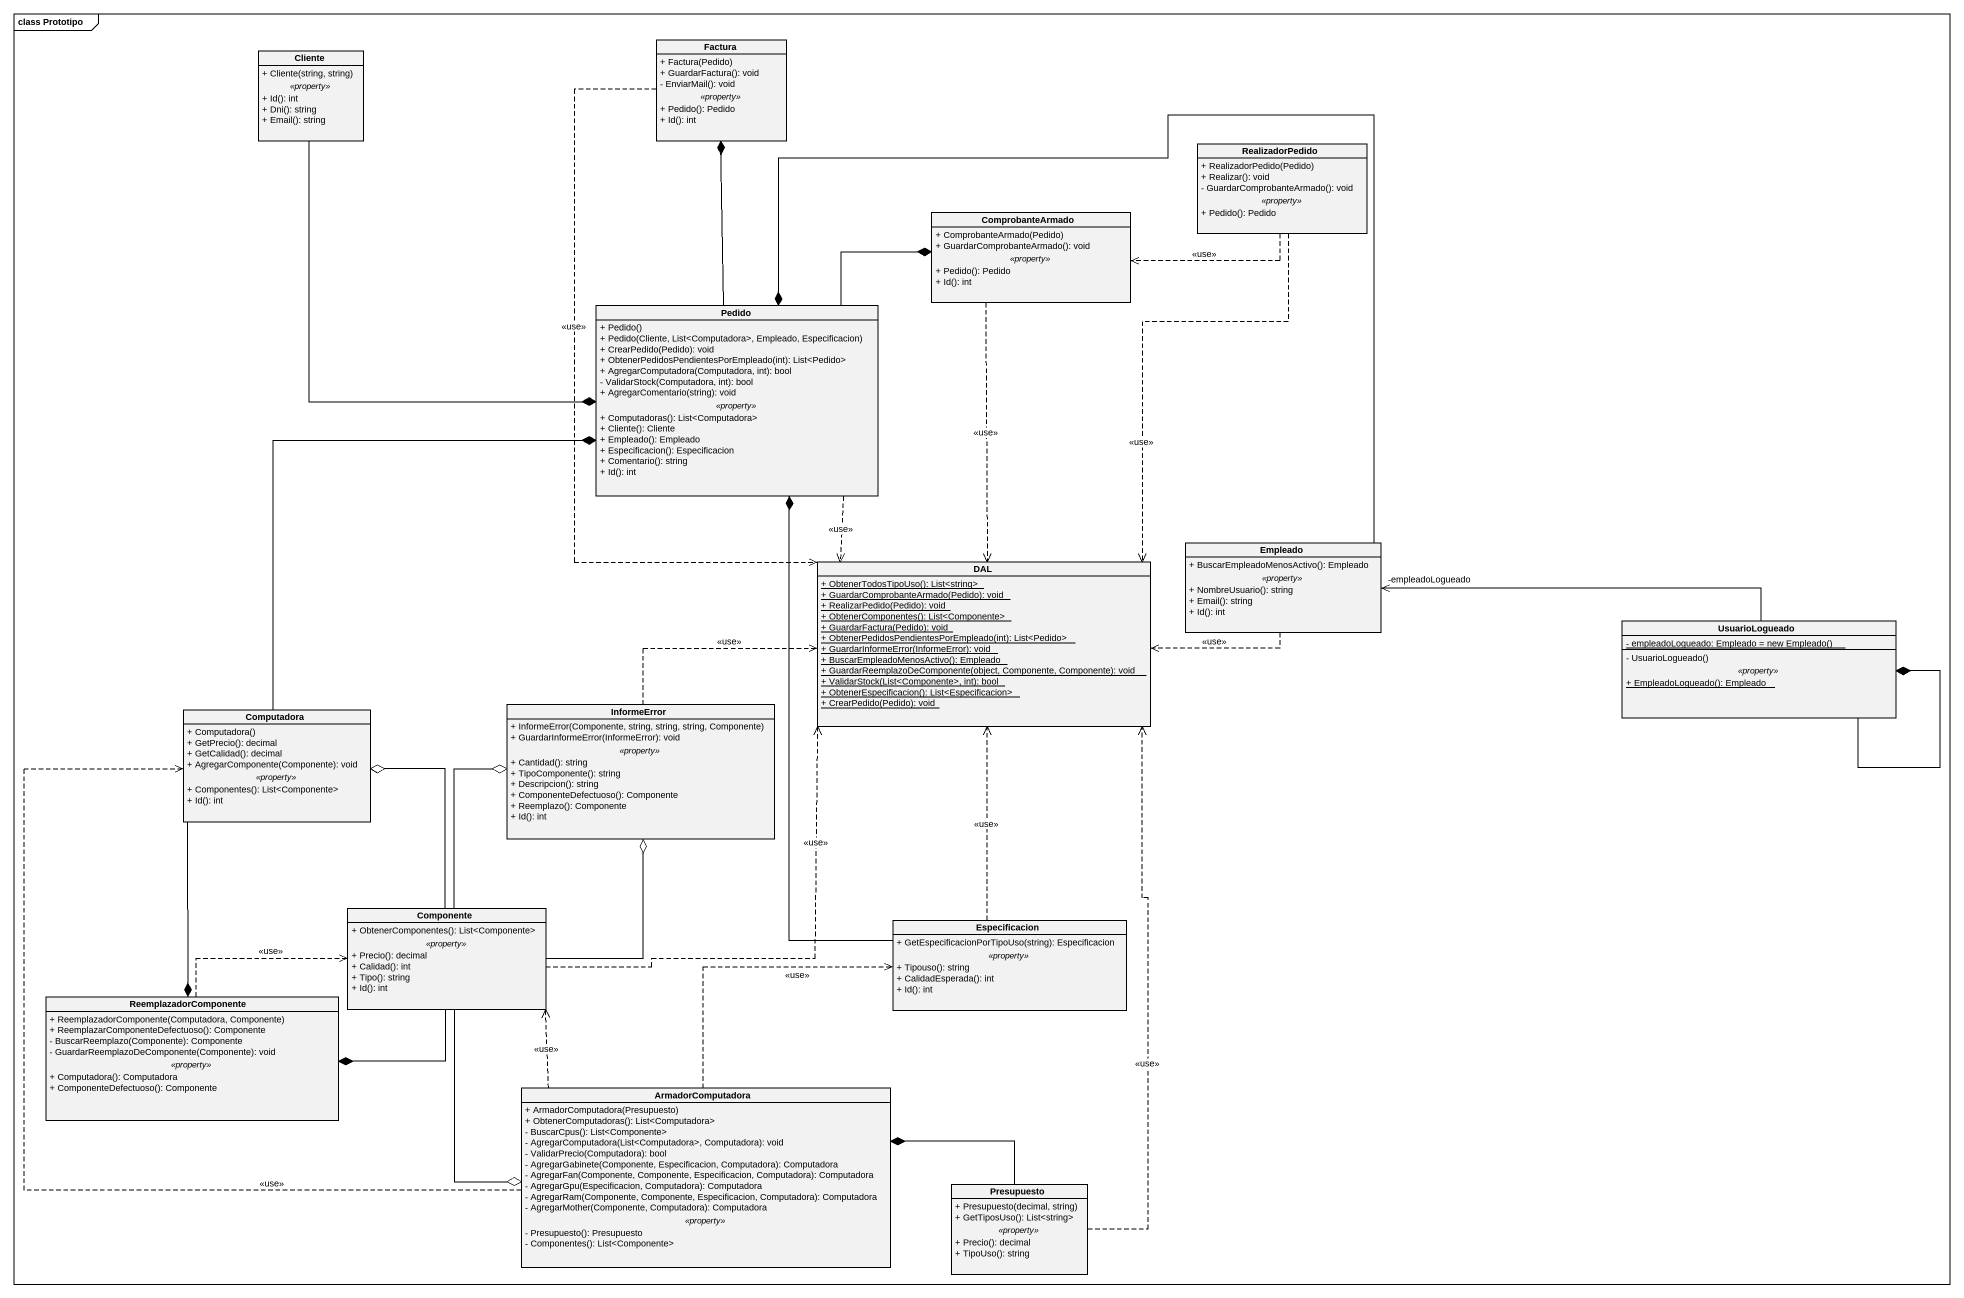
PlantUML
@startuml
mainframe class Prototipo
hide circle
hide empty members
skinparam classAttributeIconSize 0
class Cliente {
  + Cliente(string, string)
  .. <<property>> ..
  + Id(): int
  + Dni(): string
  + Email(): string
}
class Factura {
  + Factura(Pedido)
  + GuardarFactura(): void
  - EnviarMail(): void
  .. <<property>> ..
  + Pedido(): Pedido
  + Id(): int
}
class RealizadorPedido {
  + RealizadorPedido(Pedido)
  + Realizar(): void
  - GuardarComprobanteArmado(): void
  .. <<property>> ..
  + Pedido(): Pedido
}
class ComprobanteArmado {
  + ComprobanteArmado(Pedido)
  + GuardarComprobanteArmado(): void
  .. <<property>> ..
  + Pedido(): Pedido
  + Id(): int
}
class Pedido {
  + Pedido()
  + Pedido(Cliente, List<Computadora>, Empleado, Especificacion)
  + CrearPedido(Pedido): void
  + ObtenerPedidosPendientesPorEmpleado(int): List<Pedido>
  + AgregarComputadora(Computadora, int): bool
  - ValidarStock(Computadora, int): bool
  + AgregarComentario(string): void
  .. <<property>> ..
  + Computadoras(): List<Computadora>
  + Cliente(): Cliente
  + Empleado(): Empleado
  + Especificacion(): Especificacion
  + Comentario(): string
  + Id(): int
}
class Empleado {
  + BuscarEmpleadoMenosActivo(): Empleado
  .. <<property>> ..
  + NombreUsuario(): string
  + Email(): string
  + Id(): int
}
class DAL {
  {static} + ObtenerTodosTipoUso(): List<string>
  {static} + GuardarComprobanteArmado(Pedido): void
  {static} + RealizarPedido(Pedido): void
  {static} + ObtenerComponentes(): List<Componente>
  {static} + GuardarFactura(Pedido): void
  {static} + ObtenerPedidosPendientesPorEmpleado(int): List<Pedido>
  {static} + GuardarInformeError(InformeError): void
  {static} + BuscarEmpleadoMenosActivo(): Empleado
  {static} + GuardarReemplazoDeComponente(object, Componente, Componente): void
  {static} + ValidarStock(List<Componente>, int): bool
  {static} + ObtenerEspecificacion(): List<Especificacion>
  {static} + CrearPedido(Pedido): void
}
class UsuarioLogueado {
  {static} {field} - empleadoLogueado: Empleado = new Empleado()
  --
  - UsuarioLogueado()
  .. <<property>> ..
  {static} + EmpleadoLogueado(): Empleado
}
class InformeError {
  + InformeError(Componente, string, string, string, Componente)
  + GuardarInformeError(InformeError): void
  .. <<property>> ..
  + Cantidad(): string
  + TipoComponente(): string
  + Descripcion(): string
  + ComponenteDefectuoso(): Componente
  + Reemplazo(): Componente
  + Id(): int
}
class Computadora {
  + Computadora()
  + GetPrecio(): decimal
  + GetCalidad(): decimal
  + AgregarComponente(Componente): void
  .. <<property>> ..
  + Componentes(): List<Componente>
  + Id(): int
}
class Componente {
  + ObtenerComponentes(): List<Componente>
  .. <<property>> ..
  + Precio(): decimal
  + Calidad(): int
  + Tipo(): string
  + Id(): int
}
class Especificacion {
  + GetEspecificacionPorTipoUso(string): Especificacion
  .. <<property>> ..
  + Tipouso(): string
  + CalidadEsperada(): int
  + Id(): int
}
class ReemplazadorComponente {
  + ReemplazadorComponente(Computadora, Componente)
  + ReemplazarComponenteDefectuoso(): Componente
  - BuscarReemplazo(Componente): Componente
  - GuardarReemplazoDeComponente(Componente): void
  .. <<property>> ..
  + Computadora(): Computadora
  + ComponenteDefectuoso(): Componente
}
class ArmadorComputadora {
  + ArmadorComputadora(Presupuesto)
  + ObtenerComputadoras(): List<Computadora>
  - BuscarCpus(): List<Componente>
  - AgregarComputadora(List<Computadora>, Computadora): void
  - ValidarPrecio(Computadora): bool
  - AgregarGabinete(Componente, Especificacion, Computadora): Computadora
  - AgregarFan(Componente, Componente, Especificacion, Computadora): Computadora
  - AgregarGpu(Especificacion, Computadora): Computadora
  - AgregarRam(Componente, Componente, Especificacion, Computadora): Computadora
  - AgregarMother(Componente, Computadora): Computadora
  .. <<property>> ..
  - Presupuesto(): Presupuesto
  - Componentes(): List<Componente>
}
class Presupuesto {
  + Presupuesto(decimal, string)
  + GetTiposUso(): List<string>
  .. <<property>> ..
  + Precio(): decimal
  + TipoUso(): string
}
Cliente --* Pedido
Factura ..> DAL : <<use>>
RealizadorPedido .left.> ComprobanteArmado : <<use>>
RealizadorPedido ..> DAL : <<use>>
ComprobanteArmado ..> DAL : <<use>>
Pedido -up-* Factura
Pedido -right-* ComprobanteArmado
Pedido ..> DAL : <<use>>
Empleado -left-* Pedido
Empleado .left.> DAL : <<use>>
UsuarioLogueado -left-> "-empleadoLogueado" Empleado
UsuarioLogueado --* UsuarioLogueado
InformeError .right.> DAL : <<use>>
Computadora -up-* Pedido
Computadora --* ReemplazadorComponente
Componente .right.> DAL : <<use>>
Componente -up-o InformeError
Componente -up-o InformeError
Componente -up-o Computadora
Componente -left-* ReemplazadorComponente
Componente --o ArmadorComputadora
Especificacion -up-* Pedido
Especificacion .up.> DAL : <<use>>
ReemplazadorComponente .right.> Componente : <<use>>
ArmadorComputadora .up.> Computadora : <<use>>
ArmadorComputadora .up.> Componente : <<use>>
ArmadorComputadora .up.> Especificacion : <<use>>
Presupuesto .up.> DAL : <<use>>
Presupuesto -left-* ArmadorComputadora
@enduml
